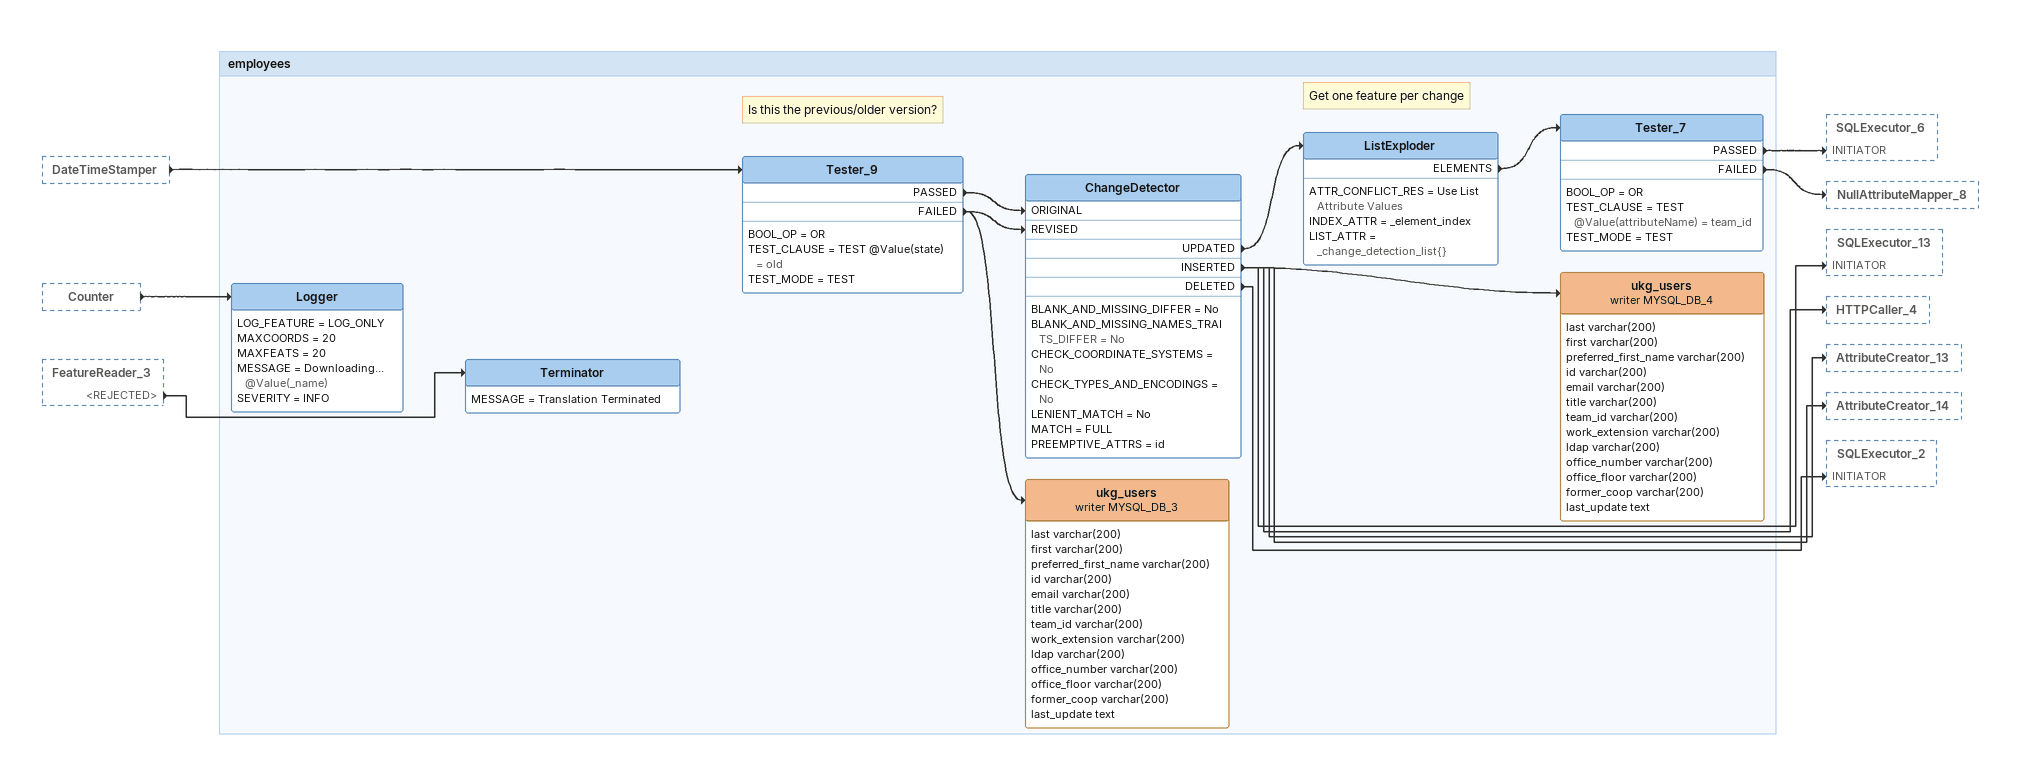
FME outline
DateTimeStamper [outside]
    -> Tester_9
Counter [outside]
    -> Logger
FeatureReader_3 [outside]
    <REJECTED> -> Terminator

Bookmark: employees
Note: Is this the previous/older version?
Tester_9
    BOOL_OP = OR
    TEST_CLAUSE = TEST @Value(state) = old
    TEST_MODE = TEST
    PASSED -> ChangeDetector [ORIGINAL]
    FAILED -> ChangeDetector [REVISED]
    FAILED -> ukg_users (writer MYSQL_DB_3)
ChangeDetector
    BLANK_AND_MISSING_DIFFER = No
    BLANK_AND_MISSING_NAMES_TRAITS_DIFFER = No
    CHECK_COORDINATE_SYSTEMS = No
    CHECK_TYPES_AND_ENCODINGS = No
    LENIENT_MATCH = No
    MATCH = FULL
    PREEMPTIVE_ATTRS = id
    UPDATED -> ListExploder
    INSERTED -> ukg_users (writer MYSQL_DB_4)
    INSERTED -> SQLExecutor_13 [INITIATOR]
    INSERTED -> HTTPCaller_4
    INSERTED -> AttributeCreator_13
    INSERTED -> AttributeCreator_14
    DELETED -> SQLExecutor_2 [INITIATOR]
Note: Get one feature per change
ListExploder
    ATTR_CONFLICT_RES = Use List Attribute Values
    INDEX_ATTR = _element_index
    LIST_ATTR = _change_detection_list{}
    ELEMENTS -> Tester_7
Tester_7
    BOOL_OP = OR
    TEST_CLAUSE = TEST @Value(attributeName) = team_id
    TEST_MODE = TEST
    PASSED -> SQLExecutor_6 [INITIATOR]
    FAILED -> NullAttributeMapper_8
ukg_users (writer MYSQL_DB_4)
    attributes: last varchar(200), first varchar(200), preferred_first_name varchar(200), id varchar(200), email varchar(200), title varchar(200), team_id varchar(200), work_extension varchar(200), ldap varchar(200), office_number varchar(200), office_floor varchar(200), former_coop varchar(200), last_update text
ukg_users (writer MYSQL_DB_3)
    attributes: last varchar(200), first varchar(200), preferred_first_name varchar(200), id varchar(200), email varchar(200), title varchar(200), team_id varchar(200), work_extension varchar(200), ldap varchar(200), office_number varchar(200), office_floor varchar(200), former_coop varchar(200), last_update text
Terminator
    MESSAGE = Translation Terminated
Logger
    LOG_FEATURE = LOG_ONLY
    MAXCOORDS = 20
    MAXFEATS = 20
    MESSAGE = Downloading... @Value(_name)
    SEVERITY = INFO
